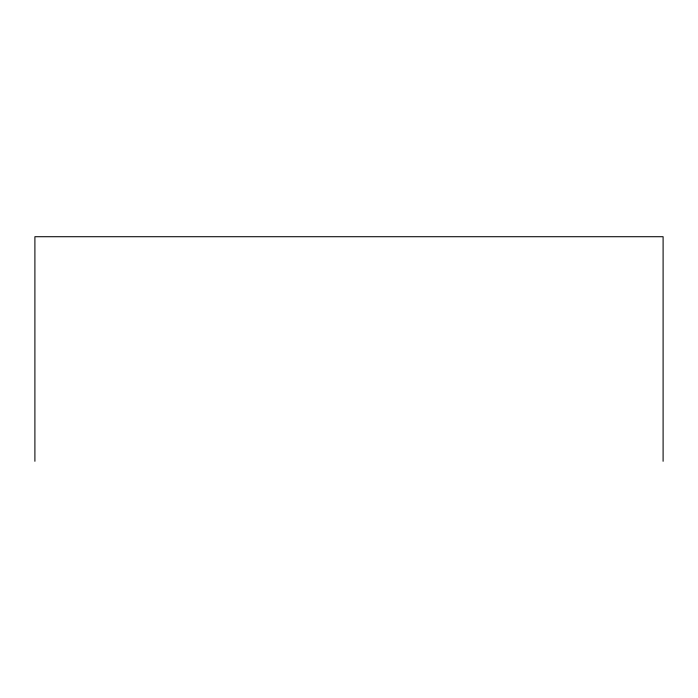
<?xml version="1.0" encoding="UTF-8"?>
<svg xmlns="http://www.w3.org/2000/svg" width="698" height="698" viewBox="0 0 698 698"><rect width="100%" height="100%" fill="white"/><g stroke="black" fill="none" stroke-linecap="round" stroke-linejoin="round"><path stroke-width="1.05" d="M663.1 461.282L663.1 236.718L34.9 236.718L34.9 461.282"/></g></svg>
